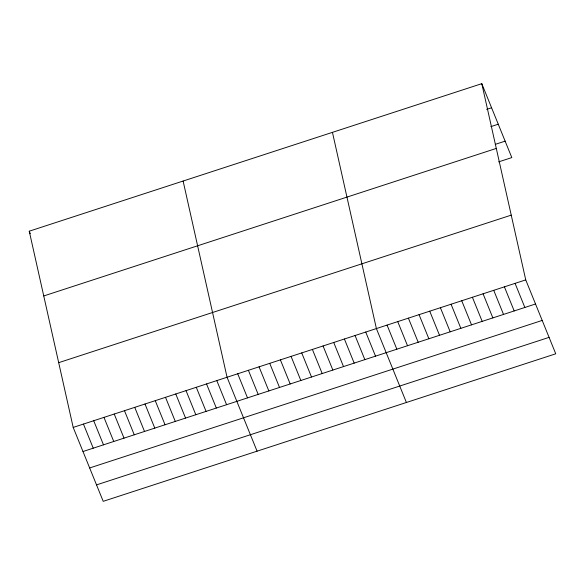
<?xml version="1.0" encoding="UTF-8"?>
<svg xmlns="http://www.w3.org/2000/svg" width="585" height="585" viewBox="0 0 585 585"><rect width="100%" height="100%" fill="white"/><g stroke="black" fill="none" stroke-linecap="round" stroke-linejoin="round"><path stroke-width="0.88" d="M481.791 83.67L525.74 279.886L555.75 353.801L103.209 501.33L73.191 427.416L29.25 231.199L481.791 83.67L511.809 157.584L498.676 161.862M486.661 109.38L491.583 107.772M490.873 126.616L498.259 124.21M495.29 144.356L505.133 141.146M43.751 295.952L496.299 148.422M58.69 362.663L511.239 215.134M73.191 427.416L525.74 279.886M82.982 451.518L535.524 303.988M89.651 467.956L542.2 320.426M96.532 484.892L549.074 337.362M515.071 283.367L524.855 307.469M504.402 286.84L514.193 310.942M493.733 290.321L503.524 314.423M483.071 293.794L492.855 317.896M472.402 297.275L482.186 321.377M461.733 300.748L471.525 324.858M451.064 304.229L460.856 328.331M440.403 307.71L450.187 331.812M429.734 311.183L439.518 335.285M419.065 314.664L428.856 338.766M408.396 318.138L418.187 342.24M397.734 321.618L407.518 345.72M387.065 325.092L396.849 349.194M406.407 402.487L376.396 328.573L332.455 132.356M365.727 332.046L375.519 356.155M355.066 335.527L364.85 359.629M344.397 339.007L354.181 363.109M333.728 342.481L343.519 366.583M323.059 345.962L332.85 370.064M312.397 349.435L322.181 373.537M301.728 352.916L311.512 377.018M291.059 356.389L300.851 380.491M280.39 359.87L290.182 383.972M269.729 363.343L279.513 387.453M259.06 366.824L268.844 390.926M248.391 370.305L258.182 394.407M237.722 373.778L247.513 397.88M257.071 451.167L227.06 377.259L183.112 181.043M216.801 380.601L226.585 404.703M206.542 383.943L216.326 408.045M196.282 387.292L206.074 411.394M186.03 390.634L195.814 414.736M175.771 393.976L185.555 418.078M165.511 397.325L175.295 421.427M155.252 400.666L165.043 424.768M145 404.008L154.784 428.11M134.74 407.35L144.524 431.459M124.481 410.699L134.265 434.801M114.221 414.041L124.013 438.143M29.25 231.199L30.259 233.693M103.962 417.383L113.753 441.485M93.71 420.732L103.494 444.834M83.45 424.074L93.234 448.176"/></g></svg>
